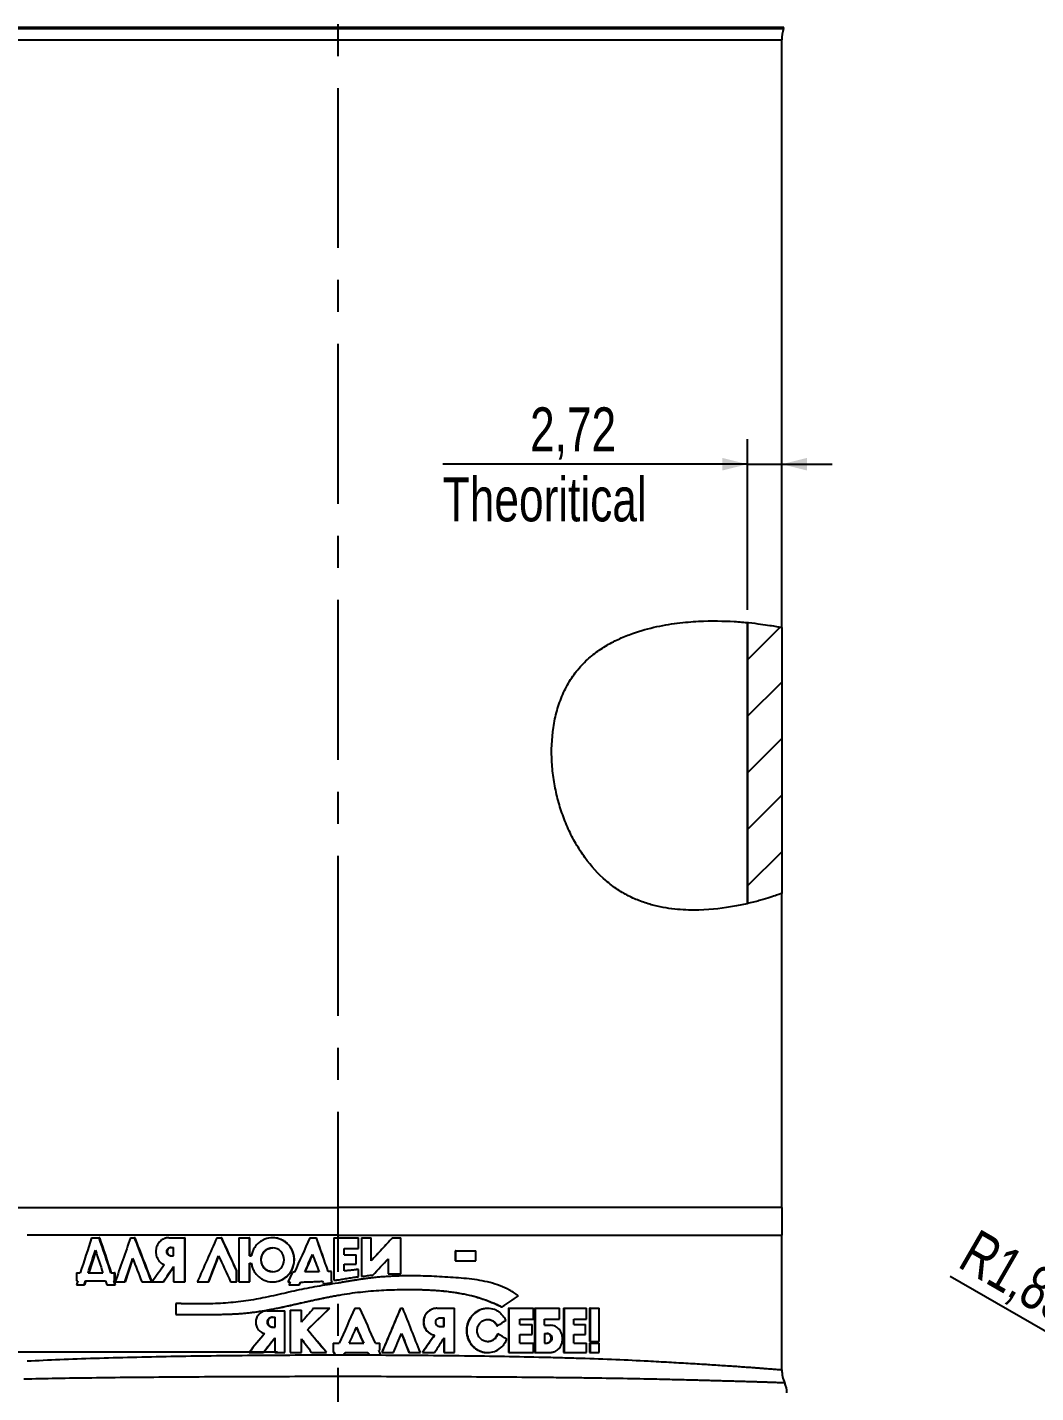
# Model space of a CAD drawing. Header units: millimetres. Extents: x 10 to 412, y 8 to 584.
# Drawn here: x 64.4 to 144.5, y 346.3 to 454.7 of the extents above; entities that cross this region are included whole.
import ezdxf

# ---------------------------------------------------------------- set-up
doc = ezdxf.new("R2010")
doc.units = ezdxf.units.MM
doc.linetypes.add('CENTERX2', pattern=[20.32, 12.7, -2.54, 2.54, -2.54])
for name, color, linetype in [('CENTERLINE', 4, 'CENTERX2'), ('DETAIL', 3, 'Continuous'), ('DIMENSIONS', 2, 'Continuous'), ('HATCH', 3, 'Continuous')]:
    doc.layers.add(name, color=color, linetype=linetype)
doc.layers.add('OUTLINE', color=7, linetype='Continuous', lineweight=25)
doc.styles.add('SLDTEXTSTYLE0', font='TXT', dxfattribs={"width": 0.75})
doc.dimstyles.new('SLDDIMSTYLE0', dxfattribs={"dimtxt": 3.5, "dimasz": 2, "dimexe": 0, "dimexo": 0.0625, "dimgap": 0.875, "dimtad": 1, "dimrnd": 1e-09, "dimzin": 12, "dimdsep": 46, "dimtxsty": 'SLDTEXTSTYLE0', "dimsah": 1, "dimcen": 0.09, "dimadec": 0, "dimazin": 3, "dimtfac": 1, "dimtmove": 0, "dimatfit": 0, "dimfxl": 0, "dimfrac": 2, "dimtolj": 1, "dimtzin": 12, "dimarcsym": 0})
doc.dimstyles.new('SLDDIMSTYLE8', dxfattribs={"dimtxt": 3.5, "dimasz": 2, "dimexe": 0, "dimexo": 0.0625, "dimgap": 0.875, "dimtad": 1, "dimrnd": 1e-09, "dimzin": 12, "dimdsep": 46, "dimtxsty": 'SLDTEXTSTYLE0', "dimsah": 1, "dimcen": 0.09, "dimadec": 0, "dimazin": 3, "dimtfac": 1, "dimtofl": 0, "dimtmove": 0, "dimatfit": 3, "dimfxl": 0, "dimfrac": 2, "dimtolj": 1, "dimtzin": 12, "dimarcsym": 0})
doc.dimstyles.new('SLDDIMSTYLE9', dxfattribs={"dimtxt": 3.5, "dimasz": 2, "dimexe": 0, "dimexo": 0.0625, "dimgap": 0.875, "dimtad": 1, "dimrnd": 1e-09, "dimzin": 12, "dimdsep": 46, "dimtxsty": 'SLDTEXTSTYLE0', "dimsah": 1, "dimcen": 0, "dimadec": 0, "dimazin": 3, "dimtfac": 1, "dimtofl": 0, "dimtmove": 0, "dimatfit": 3, "dimfxl": 0, "dimfrac": 2, "dimtolj": 1, "dimtzin": 12, "dimarcsym": 0})

# ---------------------------------------------------------------- blocks, each defined once
blk = doc.blocks.new('_D_47')
at = {"layer": 'DIMENSIONS'}
for p, q in [((84.3, 349.51), (34.67, 349.51)), ((36.67, 349.51), (36.67, 324.81)), ((65.99, 324.81), (34.67, 324.81))]:
    blk.add_line(p, q, dxfattribs=at)
for points in [[(36.67, 349.51), (36.17, 347.51), (37.17, 347.51)], [(36.67, 324.81), (37.17, 326.81), (36.17, 326.81)]]:
    blk.add_solid(points, dxfattribs=at)
at = {"layer": 'DIMENSIONS', "insert": (32.15, 332.63), "char_height": 3.5, "attachment_point": 1, "rotation": 90, "style": 'SLDTEXTSTYLE0'}
blk.add_mtext('24,7', dxfattribs=at)
blk = doc.blocks.new('_D_48')
at = {"layer": 'DIMENSIONS'}
for p, q in [((121.61, 408.45), (121.61, 422.02)), ((121.61, 420.02), (97.42, 420.02)), ((121.61, 420.02), (124.33, 420.02)), ((124.33, 420.02), (128.33, 420.02))]:
    blk.add_line(p, q, dxfattribs=at)
for points in [[(121.61, 420.02), (119.61, 420.52), (119.61, 419.52)], [(124.33, 420.02), (126.33, 419.52), (126.33, 420.52)]]:
    blk.add_solid(points, dxfattribs=at)
at = {"layer": 'DIMENSIONS', "char_height": 3.5, "attachment_point": 1, "style": 'SLDTEXTSTYLE0'}
for s, insert in [('2,72', (104.35, 424.53)), ('Theoritical', (97.42, 418.98))]:
    blk.add_mtext(s, dxfattribs=dict(at, insert=insert))
blk = doc.blocks.new('_D_58')
at = {"layer": 'DIMENSIONS'}
for q in [(137.7, 355.52), (153.67, 346.31)]:
    blk.add_line((152.07, 347.23), q, dxfattribs=at)
blk.add_solid([(152.07, 347.23), (150.58, 348.66), (150.08, 347.8)], dxfattribs=at)
at = {"layer": 'DIMENSIONS', "insert": (139.93, 359.38), "char_height": 3.5, "attachment_point": 1, "rotation": 330, "style": 'SLDTEXTSTYLE0'}
blk.add_mtext('R1,85', dxfattribs=at)

msp = doc.modelspace()

# ---------------------------------------------------------------- hatches: boundary and pattern name
at = {"layer": 'HATCH'}
h = msp.add_hatch(dxfattribs=at)
h.set_pattern_fill('ANSI31', color=256, angle=3e-322, style=0)
edge = h.paths.add_edge_path(flags=0)
edge.add_spline(control_points=[(124.33475, 407.05861), (123.43613, 407.22901), (122.52519, 407.35968), (121.61475, 407.44712)], knot_values=[0.194929508, 0.194929508, 0.194929508, 0.194929508, 0.222537954, 0.222537954, 0.222537954, 0.222537954], weights=[1, 1, 1, 1], degree=3, periodic=0)
edge.add_line((121.61475, 407.44712), (121.61475, 385.13529))
edge.add_spline(control_points=[(121.61475, 385.13529), (122.52384, 385.3467), (123.43493, 385.61795), (124.33475, 385.94036)], knot_values=[0.742017991, 0.742017991, 0.742017991, 0.742017991, 0.771254548, 0.771254548, 0.771254548, 0.771254548], weights=[1, 1, 1, 1], degree=3, periodic=0)
edge.add_line((124.33475, 385.94036), (124.33475, 407.05861))

# ---------------------------------------------------------------- linework, layer by layer
at = {"layer": 'CENTERLINE'}
msp.add_line((89.08475, 571.80517), (89.08475, 321.59199), dxfattribs=at)
at = {"layer": 'DETAIL'}
for p, q in [((53.66509, 454.70524), (89.08475, 454.70524)), ((53.69655, 454.60524), (89.08475, 454.60524)), ((89.08475, 454.70524), (124.50441, 454.70524)), ((89.08475, 454.60524), (124.47296, 454.60524)), ((53.83475, 453.70517), (89.08475, 453.70517)), ((89.08475, 453.70517), (124.33475, 453.70517)), ((89.08475, 361.00516), (89.08475, 359.90517)), ((89.08475, 359.90517), (89.08475, 358.80517)), ((89.08475, 358.80517), (64.4437, 358.80517)), ((89.08475, 358.80517), (113.7258, 358.80517)), ((113.7258, 358.80517), (124.33475, 358.80517))]:
    msp.add_line(p, q, dxfattribs=at)
for points, knots in [([(53.83475, 361.00517), (53.83475, 361.00517), (54.13764, 361.00517), (55.19393, 361.00517), (56.69297, 361.00517), (59.13009, 361.00517), (61.92577, 361.00517), (63.4996, 361.00517), (64.95624, 361.00517), (66.65036, 361.00517), (70.32662, 361.00517), (74.8805, 361.00517), (79.23563, 361.00517), (83.70764, 361.00517), (86.78883, 361.00517), (89.08475, 361.00517)], [0, 0, 0, 0, 0.1258375, 0.166666667, 0.251675, 0.3775125, 0.444444444, 0.50335, 0.50335, 0.555555556, 0.6275125, 0.751675, 0.833333333, 0.8758375, 1, 1, 1, 1]), ([(124.33475, 361.00517), (124.33475, 361.00517), (124.03186, 361.00517), (122.97558, 361.00517), (121.47653, 361.00517), (119.03941, 361.00517), (116.24373, 361.00517), (114.6699, 361.00517), (113.21326, 361.00517), (111.51914, 361.00517), (107.84288, 361.00517), (103.289, 361.00517), (98.93387, 361.00517), (94.46186, 361.00517), (91.38067, 361.00517), (89.08475, 361.00517)], [0, 0, 0, 0, 0.1258375, 0.166666667, 0.251675, 0.3775125, 0.444444444, 0.50335, 0.50335, 0.555555556, 0.6275125, 0.751675, 0.833333333, 0.8758375, 1, 1, 1, 1]), ([(64.4437, 348.82363), (66.1009, 348.91248), (67.88875, 348.98494), (70.76442, 349.07631), (71.75756, 349.10383), (73.77376, 349.15275), (74.80089, 349.1743), (77.93834, 349.23124), (80.10633, 349.25905), (84.58872, 349.29628), (86.83504, 349.30517), (90.21188, 349.30517), (91.33873, 349.30291), (93.59496, 349.29374), (94.72941, 349.28677), (98.07046, 349.25892), (100.23137, 349.23125), (103.37472, 349.17419), (104.40606, 349.15254), (105.92761, 349.11556), (106.42924, 349.10251), (107.41465, 349.07505), (107.89946, 349.06062), (110.28448, 348.98475), (112.0686, 348.91248), (113.7258, 348.82363)], [0, 0, 0, 0, 0.125, 0.125, 0.1875, 0.1875, 0.25, 0.25, 0.375, 0.375, 0.5, 0.5, 0.5625, 0.5625, 0.625, 0.625, 0.75, 0.75, 0.8125, 0.8125, 0.84375, 0.84375, 0.875, 0.875, 1, 1, 1, 1]), ([(113.7258, 348.82363), (114.00652, 348.80841), (114.56804, 348.77796), (115.37411, 348.73276), (116.15534, 348.68787), (116.90777, 348.64348), (117.63088, 348.59972), (118.30764, 348.5577), (118.95555, 348.51648), (119.57338, 348.47621), (120.16994, 348.4364), (120.73131, 348.39802), (121.25614, 348.36132), (121.74336, 348.32649), (122.16905, 348.29542), (122.53902, 348.26792), (122.85959, 348.24371), (123.14975, 348.2215), (123.41924, 348.20055), (123.66295, 348.18137), (123.87635, 348.16441), (124.04997, 348.15043), (124.18162, 348.13976), (124.2719, 348.13239), (124.32567, 348.12802), (124.33094, 348.12757), (124.33348, 348.12735)], [0, 0, 0, 0, 0.042449232, 0.084911089, 0.127360349, 0.170272554, 0.213197759, 0.256109953, 0.296552617, 0.340164421, 0.383789926, 0.427401687, 0.471517261, 0.515647065, 0.559762572, 0.597576874, 0.635391101, 0.673349803, 0.711308519, 0.753711496, 0.796114487, 0.838721975, 0.881329449, 0.92188961, 0.962460882, 1, 1, 1, 1]), ([(114.00522, 347.37624), (112.34529, 347.41419), (110.55217, 347.44496), (108.14843, 347.47723), (107.6595, 347.48336), (106.66506, 347.49503), (106.15844, 347.50058), (104.62147, 347.51629), (103.57896, 347.52547), (100.39958, 347.54968), (98.21133, 347.5614), (94.82412, 347.57321), (93.6732, 347.57617), (91.3847, 347.58006), (90.24178, 347.58102), (86.81693, 347.58105), (84.53887, 347.57731), (81.12985, 347.56552), (80.0111, 347.56059), (77.81608, 347.54874), (76.73837, 347.5418), (74.62222, 347.52574), (73.58377, 347.51661), (71.54686, 347.49588), (70.54492, 347.48421), (68.6071, 347.45829), (67.66843, 347.44399), (65.86111, 347.41244), (64.99425, 347.39521), (64.16428, 347.37624)], [0, 0, 0, 0, 0.125, 0.125, 0.15625, 0.15625, 0.1875, 0.1875, 0.25, 0.25, 0.375, 0.375, 0.4375, 0.4375, 0.5, 0.5, 0.625, 0.625, 0.6875, 0.6875, 0.75, 0.75, 0.8125, 0.8125, 0.875, 0.875, 0.9375, 0.9375, 1, 1, 1, 1]), ([(124.56311, 347.08015), (124.56065, 347.08023), (124.55554, 347.0804), (124.50133, 347.08231), (124.4099, 347.0855), (124.27764, 347.09013), (124.10675, 347.09603), (123.89722, 347.10319), (123.65145, 347.11149), (123.37052, 347.12083), (123.056, 347.13117), (122.70585, 347.14247), (122.32063, 347.15468), (121.8968, 347.16789), (121.43332, 347.18202), (120.92961, 347.19705), (120.39059, 347.21278), (119.8172, 347.22913), (119.25684, 347.24474), (118.71851, 347.25941), (118.20954, 347.27299), (117.68106, 347.28686), (117.07982, 347.30227), (116.39996, 347.31936), (115.63297, 347.3381), (114.83756, 347.35705), (114.28267, 347.36984), (114.00522, 347.37623)], [0, 0, 0, 0, 0.037603344, 0.078411208, 0.120358569, 0.162341343, 0.204335989, 0.246318786, 0.288266134, 0.32913036, 0.370027337, 0.410935267, 0.451832258, 0.49269653, 0.534703918, 0.576746829, 0.618801718, 0.660844596, 0.702852054, 0.735137147, 0.767422238, 0.79979358, 0.832164927, 0.874029367, 0.915893792, 0.957946916, 1, 1, 1, 1])]:
    msp.add_open_spline(points, degree=3, knots=knots, dxfattribs=at)
at = {"layer": 'OUTLINE'}
for p, q in [((124.47296, 454.60524), (124.50441, 454.70524)), ((124.33475, 407.0586), (124.33475, 453.70517)), ((121.61475, 407.44712), (121.61475, 385.1353)), ((121.61475, 385.13595), (121.61475, 407.44645)), ((124.33475, 407.0586), (124.33475, 385.94036)), ((124.33475, 361.00063), (124.33475, 385.94036)), ((124.33475, 361.00516), (124.33475, 358.80517)), ((124.33475, 348.12735), (124.33475, 358.8097)), ((69.55078, 358.60517), (70.14919, 358.60517)), ((70.20185, 358.60517), (70.14919, 358.60517)), ((72.63875, 358.60517), (72.9559, 358.60517)), ((73.00076, 358.60517), (72.9559, 358.60517)), ((75.66717, 358.60517), (76.93699, 358.60517)), ((75.81462, 357.83631), (76.05666, 357.83631)), ((76.05666, 357.17361), (76.05666, 357.83631)), ((76.93699, 355.10517), (76.93699, 358.60517)), ((76.97078, 358.60517), (76.93699, 358.60517)), ((76.97078, 355.10517), (76.97078, 358.60517)), ((79.48445, 358.60517), (79.85272, 358.60517)), ((79.87839, 358.60517), (79.85272, 358.60517)), ((81.24079, 358.60517), (82.07574, 358.60517)), ((81.24079, 358.60517), (81.24079, 355.10517)), ((82.07574, 357.17613), (82.07574, 358.60517)), ((82.09524, 358.60517), (82.07574, 358.60517)), ((82.09524, 357.17613), (82.09524, 358.60517)), ((83.92067, 358.60531), (83.90629, 358.60531)), ((86.86654, 358.60517), (87.38623, 358.60517)), ((87.39095, 358.60517), (87.38623, 358.60517)), ((88.77172, 358.60517), (90.7442, 358.60517)), ((88.77172, 358.60517), (88.77172, 355.22759)), ((89.58513, 357.75555), (90.7442, 357.75555)), ((89.58513, 357.24992), (89.58513, 357.75555)), ((90.7442, 357.75555), (90.7442, 358.60517)), ((90.96004, 358.60517), (90.96004, 355.53708)), ((90.96004, 358.60517), (90.96527, 358.60517)), ((90.96527, 358.60517), (90.96527, 355.53708)), ((90.96527, 358.60517), (91.73655, 358.60517)), ((91.73655, 356.7703), (91.73655, 358.60517)), ((93.43276, 358.60517), (93.44488, 358.60517)), ((93.44488, 358.60517), (94.08504, 358.60517)), ((94.08504, 355.74659), (94.08504, 358.60517)), ((69.876, 357.52893), (69.31639, 355.8199)), ((72.23767, 355.10517), (72.83054, 356.91423)), ((75.81462, 357.17361), (76.05666, 357.17361)), ((78.85422, 355.10517), (79.63911, 357.14488)), ((82.07574, 357.17613), (82.22586, 357.17613)), ((89.58513, 357.24992), (90.55982, 357.24992)), ((90.55982, 356.51903), (90.55982, 357.24992)), ((93.07819, 356.93303), (93.07819, 355.74659)), ((93.08933, 356.94498), (93.08933, 355.74659)), ((98.40184, 357.56089), (98.40184, 356.77134)), ((98.42782, 357.56089), (98.40184, 357.56089)), ((98.42782, 356.77134), (98.40184, 356.77134)), ((98.42782, 357.56089), (98.42782, 356.77134)), ((98.42782, 357.56089), (100.04705, 357.56089)), ((98.42782, 356.77134), (100.04705, 356.77134)), ((100.04705, 356.77134), (100.04705, 357.56089)), ((68.34089, 355.8199), (68.34089, 355.18873)), ((68.34089, 355.8199), (68.64537, 355.8199)), ((69.26126, 355.8199), (70.44414, 355.8199)), ((71.08373, 355.8199), (71.36593, 355.8199)), ((71.36593, 355.18873), (71.36593, 355.8199)), ((71.41521, 355.8199), (71.36593, 355.8199)), ((71.41521, 355.18873), (71.41521, 355.8199)), ((75.25678, 355.10517), (76.05666, 356.26284)), ((76.05666, 356.31529), (76.05666, 355.10517)), ((81.06574, 356.00762), (81.04337, 356.00762)), ((81.04337, 355.10517), (81.04337, 356.00762)), ((81.06574, 355.10517), (81.06574, 356.00762)), ((82.07574, 356.58978), (82.21667, 356.58978)), ((82.07574, 355.10517), (82.07574, 356.58978)), ((82.09524, 355.10517), (82.09524, 356.58978)), ((88.57829, 355.22123), (88.57829, 355.92923)), ((88.5797, 355.92923), (88.57829, 355.92923)), ((88.5797, 355.22123), (88.5797, 355.92923)), ((89.5853, 356.51903), (90.55982, 356.51903)), ((89.5853, 355.97252), (89.5853, 356.51903)), ((90.73958, 356.09527), (90.7442, 356.09527)), ((90.7442, 355.52107), (90.7442, 356.09527)), ((93.07819, 355.74659), (93.08933, 355.74659)), ((93.08933, 355.74659), (94.08504, 355.74659)), ((94.83647, 355.58086), (94.82048, 355.58086)), ((68.34089, 355.18873), (68.44278, 355.18873)), ((68.34089, 354.87017), (68.95245, 354.87017)), ((69.00844, 354.87017), (68.95245, 354.87017)), ((69.05579, 355.18873), (70.65565, 355.18873)), ((70.76274, 354.87017), (71.40621, 354.87017)), ((71.29783, 355.18873), (71.36593, 355.18873)), ((71.41521, 355.18873), (71.36593, 355.18873)), ((71.45538, 354.87017), (71.40621, 354.87017)), ((71.41868, 355.10517), (72.19068, 355.10517)), ((72.23767, 355.10517), (72.19068, 355.10517)), ((73.52955, 355.10517), (74.31771, 355.10517)), ((74.35878, 355.10517), (74.31771, 355.10517)), ((74.34622, 355.10517), (75.21821, 355.10517)), ((75.25678, 355.10517), (75.21821, 355.10517)), ((76.05666, 355.10517), (76.93699, 355.10517)), ((76.97078, 355.10517), (76.93699, 355.10517)), ((77.93526, 355.10517), (78.82569, 355.10517)), ((78.85422, 355.10517), (78.82569, 355.10517)), ((80.57173, 355.10517), (81.04337, 355.10517)), ((81.06574, 355.10517), (81.04337, 355.10517)), ((81.24079, 355.10517), (82.07574, 355.10517)), ((82.09524, 355.10517), (82.07574, 355.10517)), ((83.90669, 355.10509), (83.92109, 355.10509)), ((85.2038, 354.87017), (86.03435, 354.87017)), ((86.04283, 354.87017), (86.03435, 354.87017)), ((86.13728, 355.08995), (86.12906, 355.08995)), ((87.96594, 354.95153), (87.96282, 354.95153)), ((88.5797, 355.22123), (88.57829, 355.22123)), ((88.64276, 355.04181), (88.64153, 355.04181)), ((89.08601, 355.26407), (89.08601, 355.26407)), ((90.96004, 355.53708), (90.96527, 355.53708)), ((76.26424, 353.39134), (76.22848, 353.39134)), ((76.22848, 353.39134), (76.22848, 352.50767)), ((89.08475, 354.03714), (89.08475, 354.03714)), ((76.26424, 352.50767), (76.22848, 352.50767)), ((78.71416, 352.51618), (78.743, 352.51618)), ((83.46641, 352.79936), (84.87571, 352.79936)), ((83.9021, 352.30501), (84.10969, 352.30501)), ((84.10969, 351.50883), (84.10969, 352.30501)), ((84.87571, 349.50518), (84.87571, 352.79936)), ((84.88742, 352.79936), (84.87571, 352.79936)), ((84.88742, 349.50518), (84.88742, 352.79936)), ((85.30028, 352.84701), (86.2029, 352.84701)), ((85.30028, 352.84701), (85.30028, 349.50518)), ((86.2029, 351.90691), (86.2029, 352.84701)), ((86.21092, 352.84701), (86.2029, 352.84701)), ((86.21092, 351.91599), (86.21092, 352.84701)), ((87.17306, 353.00518), (88.45161, 353.00518)), ((88.45337, 353.00518), (88.45161, 353.00518)), ((90.44075, 353.00518), (90.44453, 353.00518)), ((90.44453, 353.00518), (90.8358, 353.00518)), ((94.05501, 353.00518), (94.06887, 353.00518)), ((94.06887, 353.00518), (94.25346, 353.00518)), ((96.95659, 353.00518), (96.9347, 353.00518)), ((96.95659, 353.00518), (98.35921, 353.00518)), ((98.35921, 349.50518), (98.35921, 353.00518)), ((101.00636, 352.99021), (100.97321, 352.99021)), ((102.08283, 353.1096), (102.11909, 353.1096)), ((102.63109, 353.00518), (102.63109, 349.50518)), ((102.66887, 353.00518), (102.63109, 353.00518)), ((102.66887, 353.00518), (102.66887, 349.50518)), ((102.66887, 353.00518), (104.63437, 353.00518)), ((104.63437, 352.13568), (104.63437, 353.00518)), ((104.70948, 353.00518), (104.70948, 349.50518)), ((104.70948, 353.00518), (104.75306, 353.00518)), ((104.75306, 353.00518), (106.69705, 353.00518)), ((104.75306, 353.00518), (104.75306, 349.50518)), ((106.69705, 352.13568), (106.69705, 353.00518)), ((107.0082, 353.00518), (107.0082, 349.50518)), ((107.0082, 353.00518), (107.05819, 353.00518)), ((107.05819, 353.00518), (108.8259, 353.00518)), ((107.05819, 353.00518), (107.05819, 349.50518)), ((108.8259, 352.13568), (108.8259, 353.00518)), ((109.07397, 353.00518), (109.07397, 350.36324)), ((109.12972, 353.00518), (109.07397, 353.00518)), ((109.12972, 353.00518), (109.12972, 350.36324)), ((109.12972, 353.00518), (109.82861, 353.00518)), ((109.82861, 350.36324), (109.82861, 353.00518)), ((83.9021, 351.50883), (84.10969, 351.50883)), ((86.69443, 351.30869), (86.68776, 351.30869)), ((97.12444, 351.55021), (97.52745, 351.55021)), ((97.2027, 352.24818), (97.52745, 352.24818)), ((97.50397, 351.55021), (97.50397, 352.24818)), ((97.52745, 351.55021), (97.52745, 352.24818)), ((101.71727, 351.61515), (101.75251, 351.61515)), ((103.53287, 352.13568), (104.63437, 352.13568)), ((103.53287, 351.71932), (103.53287, 352.13568)), ((103.53287, 351.71932), (104.50953, 351.71932)), ((104.50953, 350.91617), (104.50953, 351.71932)), ((105.5076, 352.13568), (106.69705, 352.13568)), ((105.5076, 351.65863), (105.5076, 352.13568)), ((105.5076, 351.65863), (105.98129, 351.65863)), ((107.82619, 352.13568), (108.8259, 352.13568)), ((107.82619, 351.71932), (107.82619, 352.13568)), ((107.82619, 351.71932), (108.73872, 351.71932)), ((108.73872, 350.91617), (108.73872, 351.71932)), ((83.19936, 349.50518), (84.08506, 350.65251)), ((84.08506, 350.67052), (84.08506, 349.50518)), ((86.2029, 349.50518), (86.2029, 350.58693)), ((86.21092, 349.50518), (86.21092, 350.57612)), ((88.71798, 350.24785), (88.71798, 349.50518)), ((88.71798, 350.24785), (89.19754, 350.24785)), ((90.00293, 350.24785), (91.14387, 350.24785)), ((92.08276, 350.24785), (92.41955, 350.24785)), ((92.41955, 349.68971), (92.41955, 350.24785)), ((94.1402, 350.97909), (94.72738, 349.50518)), ((96.77675, 350.87026), (96.75536, 350.87026)), ((97.50397, 350.63407), (97.50397, 349.50518)), ((97.52745, 350.67052), (97.52745, 349.50518)), ((101.7588, 350.97862), (101.79415, 350.97862)), ((103.53287, 350.91617), (104.50953, 350.91617)), ((103.53287, 350.24785), (103.53287, 350.91617)), ((103.53287, 350.24785), (104.63437, 350.24785)), ((104.63437, 349.50518), (104.63437, 350.24785)), ((105.5076, 351.00943), (105.73951, 351.00943)), ((105.5076, 351.00943), (105.5076, 350.24785)), ((105.5076, 350.24785), (105.73951, 350.24785)), ((107.82619, 350.91617), (108.73872, 350.91617)), ((107.82619, 350.24785), (107.82619, 350.91617)), ((107.82619, 350.24785), (108.8259, 350.24785)), ((108.8259, 349.50518), (108.8259, 350.24785)), ((109.12972, 350.36324), (109.07397, 350.36324)), ((109.07397, 350.24785), (109.07397, 349.50518)), ((109.07397, 350.24785), (109.12972, 350.24785)), ((109.12972, 350.36324), (109.82861, 350.36324)), ((109.12972, 350.24785), (109.12972, 349.50518)), ((109.12972, 350.24785), (109.82861, 350.24785)), ((109.82861, 349.50518), (109.82861, 350.24785)), ((82.04623, 349.50518), (83.18294, 349.50518)), ((83.19936, 349.50518), (83.18294, 349.50518)), ((84.08506, 349.50518), (84.87571, 349.50518)), ((84.88742, 349.50518), (84.87571, 349.50518)), ((85.30028, 349.50518), (86.2029, 349.50518)), ((86.21092, 349.50518), (86.2029, 349.50518)), ((87.00517, 349.50518), (88.18116, 349.50518)), ((88.18368, 349.50518), (88.18116, 349.50518)), ((88.71798, 349.50518), (88.86157, 349.50518)), ((88.77387, 349.31128), (89.57934, 349.31128)), ((89.66704, 349.50518), (91.47984, 349.50518)), ((91.56061, 349.31128), (91.56751, 349.31128)), ((91.56751, 349.31128), (92.50556, 349.31128)), ((92.33477, 349.68971), (92.41955, 349.68971)), ((92.57994, 349.50518), (92.58968, 349.50518)), ((92.58968, 349.50518), (93.51835, 349.50518)), ((94.72738, 349.50518), (94.74312, 349.50518)), ((94.74312, 349.50518), (95.64078, 349.50518)), ((95.82321, 349.50518), (95.80447, 349.50518)), ((95.82321, 349.50518), (96.77675, 349.50518)), ((97.52745, 349.50518), (97.50397, 349.50518)), ((97.52745, 349.50518), (98.35921, 349.50518)), ((100.95917, 349.4895), (100.99229, 349.4895)), ((102.66887, 349.50518), (102.63109, 349.50518)), ((102.66887, 349.50518), (104.63437, 349.50518)), ((104.70948, 349.50518), (104.75306, 349.50518)), ((104.75306, 349.50518), (105.98129, 349.50518)), ((107.0082, 349.50518), (107.05819, 349.50518)), ((107.05819, 349.50518), (108.8259, 349.50518)), ((109.07397, 349.50518), (109.12972, 349.50518)), ((109.12972, 349.50518), (109.82861, 349.50518))]:
    msp.add_line(p, q, dxfattribs=at)
at = {"layer": 'OUTLINE', "flags": 128}
msp.add_lwpolyline([(83.90789, 355.90516), (84.08792, 355.9239), (84.26403, 355.98007), (84.42599, 356.06905), (84.56543, 356.18705), (84.67858, 356.32985), (84.76325, 356.49489), (84.81578, 356.67256), (84.83329, 356.85517), (84.81578, 357.03776), (84.76325, 357.21544), (84.6786, 357.38048), (84.56543, 357.5233), (84.42599, 357.64128), (84.26403, 357.73027), (84.08792, 357.78645), (83.90789, 357.80517), (83.728, 357.78645), (83.55227, 357.73027), (83.39089, 357.64128), (83.25212, 357.5233), (83.13962, 357.3805), (83.05551, 357.21544), (83.00337, 357.03779), (82.98599, 356.85517), (83.00337, 356.67257), (83.05551, 356.49489), (83.13961, 356.32986), (83.25212, 356.18705), (83.39089, 356.06905), (83.55227, 355.98007), (83.728, 355.9239), (83.90789, 355.90516)], dxfattribs=at)
at = {"layer": 'OUTLINE'}
for centre, radius, start, end in [((127.33475, 453.70517), 3, 162.5409116, 180), ((126.83475, 348.12726), 2.5, 179.9978089, 204.7477448), ((122.88475, 346.30517), 1.85, 0, 24.7871881)]:
    msp.add_arc(centre, radius, start, end, dxfattribs=at)
for points, knots in [([(124.33475, 385.94036), (124.33475, 385.94036), (124.19054, 385.88736), (123.62682, 385.69629), (123.20733, 385.55804), (122.36522, 385.32135), (122.05049, 385.23831), (121.35978, 385.07471), (120.98304, 384.99388), (119.75925, 384.77168), (118.81953, 384.64679), (117.48037, 384.61399), (117.20353, 384.61394), (116.63709, 384.63065), (116.34747, 384.64735), (115.46008, 384.72896), (114.84371, 384.82438), (113.88526, 385.0671), (113.56082, 385.16483), (112.91287, 385.39872), (112.5882, 385.53512), (111.94082, 385.85541), (111.61817, 386.03955), (111.13852, 386.3585), (110.97908, 386.47211), (110.66698, 386.71002), (110.51369, 386.83471), (109.76145, 387.48633), (109.20483, 388.09717), (108.44652, 389.14424), (108.20841, 389.51314), (107.77024, 390.27394), (107.56865, 390.66788), (107.20002, 391.48157), (107.03239, 391.90306), (106.73547, 392.76358), (106.60697, 393.19973), (106.38909, 394.08331), (106.29972, 394.53075), (106.16144, 395.43713), (106.11241, 395.89815), (106.03255, 397.28531), (106.06729, 398.20285), (106.27394, 399.56635), (106.37006, 400.02158), (106.61596, 400.90087), (106.76574, 401.32729), (107.12369, 402.15066), (107.33461, 402.55129), (107.80445, 403.29164), (108.06371, 403.63299), (108.48585, 404.10333), (108.63197, 404.25331), (108.93396, 404.54048), (109.09002, 404.67775), (109.56269, 405.06504), (109.88643, 405.29348), (110.54417, 405.70391), (110.87819, 405.88583), (111.55155, 406.21207), (111.89054, 406.35602), (112.89211, 406.73573), (113.54584, 406.92358), (114.8156, 407.21634), (115.4327, 407.32078), (116.61909, 407.47208), (117.18158, 407.51808), (118.77891, 407.5989), (119.72416, 407.57783), (120.75499, 407.51752), (120.95358, 407.50363), (121.3354, 407.47323), (121.51893, 407.45669), (122.04244, 407.40498), (122.35634, 407.36773), (123.19525, 407.25764), (123.61813, 407.18702), (124.04608, 407.11225), (124.15433, 407.09235), (124.29863, 407.06553), (124.33475, 407.05861), (124.33475, 407.05861)], [0, 0, 0, 0, 0.0625, 0.0625, 0.125, 0.125, 0.15625, 0.15625, 0.1875, 0.1875, 0.25, 0.25, 0.265625, 0.265625, 0.28125, 0.28125, 0.3125, 0.3125, 0.328125, 0.328125, 0.34375, 0.34375, 0.359375, 0.359375, 0.3671875, 0.3671875, 0.375, 0.375, 0.40625, 0.40625, 0.421875, 0.421875, 0.4375, 0.4375, 0.453125, 0.453125, 0.46875, 0.46875, 0.484375, 0.484375, 0.5, 0.5, 0.53125, 0.53125, 0.546875, 0.546875, 0.5625, 0.5625, 0.578125, 0.578125, 0.59375, 0.59375, 0.6015625, 0.6015625, 0.609375, 0.609375, 0.625, 0.625, 0.640625, 0.640625, 0.65625, 0.65625, 0.6875, 0.6875, 0.71875, 0.71875, 0.75, 0.75, 0.8125, 0.8125, 0.828125, 0.828125, 0.84375, 0.84375, 0.875, 0.875, 0.9375, 0.9375, 0.96875, 0.96875, 1, 1, 1, 1]), ([(75.66717, 358.60517), (75.63697, 358.6043), (75.5769, 358.60259), (75.48789, 358.58955), (75.40064, 358.5688), (75.28712, 358.53006), (75.15153, 358.46204), (74.9568, 358.31408), (74.7627, 358.06357), (74.63973, 357.69513), (74.63955, 357.30306), (74.74286, 356.99559), (74.87869, 356.78429), (75.00525, 356.64807), (75.15115, 356.53504), (75.26103, 356.48496), (75.31618, 356.45982)], [0, 0, 0, 0, 0.031677948, 0.063000156, 0.094201919, 0.125521247, 0.188194098, 0.25085699, 0.375592685, 0.500225482, 0.624817606, 0.749450449, 0.812037311, 0.87467065, 0.937108483, 1, 1, 1, 1]), ([(75.81462, 357.17361), (75.73286, 357.17369), (75.65425, 357.20856), (75.53884, 357.33276), (75.50626, 357.41743), (75.50651, 357.59248), (75.53882, 357.67717), (75.65427, 357.80134), (75.73207, 357.83553), (75.81462, 357.8363)], [0, 0, 0, 0, 0.25, 0.25, 0.5, 0.5, 0.75, 0.75, 1, 1, 1, 1]), ([(75.85153, 357.8363), (75.83795, 357.83567), (75.81098, 357.8344), (75.7713, 357.82552), (75.70807, 357.80255), (75.62816, 357.74526), (75.56029, 357.63496), (75.53613, 357.50497), (75.56009, 357.37492), (75.6172, 357.28287), (75.67944, 357.22758), (75.73303, 357.19712), (75.79107, 357.17726), (75.83138, 357.17483), (75.85153, 357.17361)], [0, 0, 0, 0, 0.042303749, 0.084002228, 0.125787789, 0.250177268, 0.375009122, 0.49969225, 0.624351369, 0.749238166, 0.811859444, 0.874637764, 0.937325117, 1, 1, 1, 1]), ([(82.21667, 356.58978), (82.22887, 356.53738), (82.25321, 356.43281), (82.3088, 356.22614), (82.41112, 355.97675), (82.59708, 355.71247), (82.82715, 355.48546), (83.09347, 355.30355), (83.48696, 355.13421), (84.02878, 355.06778), (84.66225, 355.23703), (85.19046, 355.62771), (85.54123, 356.18297), (85.67019, 356.82635), (85.56175, 357.47352), (85.22894, 358.03977), (84.71361, 358.44749), (84.08588, 358.63759), (83.54207, 358.58919), (83.1432, 358.43298), (82.87109, 358.25996), (82.63383, 358.0406), (82.43954, 357.78254), (82.32938, 357.5366), (82.26732, 357.33184), (82.2397, 357.2281), (82.22586, 357.17613)], [0, 0, 0, 0, 0.0156559, 0.031247227, 0.062297401, 0.093631141, 0.125065853, 0.156608592, 0.18777877, 0.250423395, 0.313043017, 0.375529734, 0.437847968, 0.49999961, 0.562149401, 0.624462905, 0.686944356, 0.749560863, 0.812206853, 0.843375628, 0.874924653, 0.906362314, 0.937699048, 0.968751271, 0.984343352, 1, 1, 1, 1]), ([(83.92229, 355.90517), (83.80132, 355.90517), (83.68308, 355.93013), (83.45223, 356.03), (83.35307, 356.09873), (83.18361, 356.27536), (83.11873, 356.37749), (83.02583, 356.6123), (83.00288, 356.73199), (83.00302, 356.97834), (83.02612, 357.09883), (83.11845, 357.33205), (83.18412, 357.43554), (83.35255, 357.61104), (83.45288, 357.68063), (83.68243, 357.77991), (83.80131, 357.80517), (83.92225, 357.80517)], [0.5000067154, 0.5000067154, 0.5000067154, 0.5000067154, 0.5625067154, 0.5625067154, 0.6250067154, 0.6250067154, 0.6875067154, 0.6875067154, 0.7500067154, 0.7500067154, 0.8125067154, 0.8125067154, 0.8750067154, 0.8750067154, 0.9375067154, 0.9375067154, 1, 1, 1, 1]), ([(83.92109, 355.1084), (83.96073, 355.10793), (84.07157, 355.10663), (84.25219, 355.13387), (84.45946, 355.1882), (84.6581, 355.26966), (84.84553, 355.37443), (85.01834, 355.50241), (85.17396, 355.65114), (85.31079, 355.8175), (85.42585, 355.99961), (85.51771, 356.19486), (85.58597, 356.39991), (85.62843, 356.61204), (85.64453, 356.82753), (85.63519, 357.04306), (85.59955, 357.25539), (85.53803, 357.46219), (85.4524, 357.6606), (85.34277, 357.84705), (85.21103, 358.01794), (85.06032, 358.17144), (84.89225, 358.30451), (84.70864, 358.41528), (84.51276, 358.5032), (84.30707, 358.56489), (84.10861, 358.60018), (83.97894, 358.60236), (83.9206, 358.60335)], [0, 0, 0, 0, 0.021965069, 0.061412845, 0.10065589, 0.140324556, 0.179666935, 0.218854442, 0.258508815, 0.297873281, 0.337027937, 0.376576178, 0.416096132, 0.45537328, 0.494997674, 0.534378329, 0.573462607, 0.612840895, 0.652529528, 0.691837237, 0.73137101, 0.770879673, 0.809935567, 0.849154706, 0.888875061, 0.928175415, 0.967685877, 1, 1, 1, 1]), ([(93.43276, 358.60517), (93.14932, 358.29935), (92.58491, 357.69038), (92.01852, 357.08139), (91.73655, 356.77822)], [0, 0, 0, 0, 0.502170603, 1, 1, 1, 1]), ([(103.42882, 353.99514), (103.31454, 354.07468), (103.08618, 354.23364), (102.6123, 354.52673), (101.97483, 354.80604), (101.17711, 355.05651), (100.35402, 355.2276), (99.51619, 355.34361), (98.66815, 355.4205), (97.81299, 355.47748), (96.66523, 355.54279), (95.21676, 355.59241), (93.46268, 355.57048), (91.99545, 355.45568), (90.82746, 355.29243), (89.95508, 355.1506), (89.10143, 355.00507), (88.26443, 354.8714), (87.44443, 354.73958), (86.62814, 354.59058), (85.8177, 354.41852), (85.01124, 354.23618), (84.18299, 354.04625), (83.37946, 353.87156), (82.30763, 353.66084), (80.98692, 353.47511), (79.37935, 353.3602), (78.05398, 353.34032), (77.15894, 353.35569), (76.6382, 353.37418), (76.37933, 353.38502), (76.22848, 353.39134)], [0, 0, 0, 0, 0.015631375, 0.031236347, 0.062481243, 0.093723124, 0.124975457, 0.156227835, 0.187481934, 0.218736308, 0.249990755, 0.312492254, 0.374990499, 0.437482131, 0.468735055, 0.499987547, 0.531060766, 0.56037112, 0.589681574, 0.618991328, 0.648300575, 0.677609256, 0.706917946, 0.738886741, 0.76553632, 0.824144213, 0.882757669, 0.941374313, 0.970687035, 0.982918537, 1, 1, 1, 1]), ([(94.82042, 355.58039), (94.71218, 355.58028), (94.45078, 355.58), (94.03966, 355.57262), (93.59176, 355.55844), (93.1549, 355.5374), (92.72758, 355.5096), (92.30826, 355.47489), (91.95158, 355.43887), (91.65091, 355.40379), (91.39948, 355.37171), (91.13629, 355.33556), (90.85846, 355.29492), (90.6228, 355.25845), (90.43033, 355.22777), (90.28497, 355.20428), (90.13114, 355.1791), (89.98706, 355.1552), (89.848, 355.13199), (89.70908, 355.10874), (89.54718, 355.08159), (89.36214, 355.0505), (89.21327, 355.02546), (89.12122, 355.00998), (89.09856, 355.00616), (89.09369, 355.00534)], [0, 0, 0, 0, 0.05680632, 0.137197109, 0.215273923, 0.291055561, 0.365450879, 0.438446508, 0.510065664, 0.551858488, 0.595737766, 0.641708102, 0.689773495, 0.741438904, 0.765399464, 0.790848339, 0.817786039, 0.846213078, 0.86655346, 0.890859585, 0.919218058, 0.95162889, 0.988091653, 0.997445702, 1, 1, 1, 1]), ([(90.73958, 356.09527), (90.61192, 356.07765), (90.50005, 356.06265), (90.35595, 356.04408), (90.31187, 356.03855), (90.25168, 356.03124), (90.23261, 356.02896), (90.20548, 356.0258), (90.19668, 356.02478), (90.18386, 356.02333), (90.17965, 356.02285), (90.17342, 356.02215), (90.17136, 356.02192), (90.16727, 356.02146), (90.16589, 356.02131), (89.99319, 356.00221), (89.80008, 355.98604), (89.58391, 355.97252)], [0, 0, 0, 0, 0.25, 0.25, 0.375, 0.375, 0.4375, 0.4375, 0.46875, 0.46875, 0.484375, 0.484375, 0.4921875, 0.4921875, 0.5, 0.5, 1, 1, 1, 1]), ([(90.7442, 356.09527), (90.63206, 356.08001), (90.43964, 356.05383), (90.15607, 356.01867), (89.88187, 355.99251), (89.68795, 355.97944), (89.5853, 355.97252)], [0, 0, 0, 0, 0.291366792, 0.499999666, 0.735336244, 1, 1, 1, 1]), ([(90.96527, 355.53708), (91.1277, 355.55895), (91.43169, 355.59988), (91.73648, 355.63068), (91.87841, 355.64502)], [0, 0, 0, 0, 0.534322088, 1, 1, 1, 1]), ([(76.22848, 352.50767), (76.38069, 352.51016), (76.64223, 352.51444), (77.16828, 352.52034), (77.8079, 352.51843), (78.60768, 352.51547), (79.68148, 352.51761), (80.76622, 352.54565), (81.85654, 352.62959), (82.94732, 352.7632), (84.03559, 352.96375), (85.12134, 353.19705), (85.93588, 353.38102), (86.75177, 353.56619), (87.79915, 353.79476), (88.6225, 353.95709), (89.72448, 354.14811), (90.87671, 354.31531), (92.54571, 354.45377), (94.2117, 354.50727), (95.86725, 354.49598), (97.50584, 354.40105), (98.85124, 354.21), (99.89703, 353.96891), (100.66381, 353.73814), (101.28224, 353.50691), (101.76402, 353.28582), (102.00071, 353.16835), (102.11909, 353.10961)], [0, 0, 0, 0, 0.018190835, 0.031255972, 0.062511716, 0.093767118, 0.125022701, 0.187524418, 0.218779067, 0.250032382, 0.312526716, 0.343778382, 0.375029717, 0.406281014, 0.437532526, 0.494997675, 0.500032339, 0.562528543, 0.625027649, 0.687529679, 0.750032671, 0.812529531, 0.87501452, 0.906751186, 0.937511305, 0.968757756, 0.9843758, 1, 1, 1, 1]), ([(86.12906, 355.08995), (86.27335, 355.09152), (86.56312, 355.09468), (86.99989, 355.10919), (87.44038, 355.13026), (87.73511, 355.15068), (87.88312, 355.16093)], [0, 0, 0, 0, 0.246868553, 0.495776318, 0.746796381, 1, 1, 1, 1]), ([(88.77172, 355.22759), (88.87615, 355.23904), (89.11974, 355.26574), (89.50034, 355.32458), (89.92841, 355.39554), (90.34288, 355.4624), (90.61967, 355.50286), (90.7442, 355.52107)], [0, 0, 0, 0, 0.157960327, 0.368466282, 0.578977493, 0.810578636, 1, 1, 1, 1]), ([(88.77259, 355.22759), (88.84195, 355.23488), (88.94656, 355.24588), (89.05081, 355.25983), (89.08595, 355.26453)], [0, 0, 0, 0, 0.662993968, 1, 1, 1, 1]), ([(94.69793, 354.49927), (94.72469, 354.49936), (94.87335, 354.49985), (95.14052, 354.49752), (95.49655, 354.49198), (95.89517, 354.48139), (96.3324, 354.46393), (96.80396, 354.43649), (97.26434, 354.40064), (97.72424, 354.35448), (98.18495, 354.29644), (98.63831, 354.2266), (99.08488, 354.14428), (99.52588, 354.04808), (99.96252, 353.93671), (100.39173, 353.81047), (100.75687, 353.68772), (101.05884, 353.57553), (101.29524, 353.48059), (101.49597, 353.3928), (101.65922, 353.31701), (101.79086, 353.2538), (101.92989, 353.18559), (102.028, 353.13684), (102.08283, 353.1096)], [0, 0, 0, 0, 0.010334854, 0.057422295, 0.103422566, 0.148340098, 0.212273807, 0.273716724, 0.332689264, 0.392999244, 0.455138831, 0.515517123, 0.574179138, 0.635051764, 0.694907061, 0.753812244, 0.813917553, 0.84933293, 0.88322427, 0.916389052, 0.937527155, 0.95573747, 0.975261146, 1, 1, 1, 1]), ([(78.06124, 353.34716), (78.04866, 353.34705), (77.83534, 353.34526), (77.5725, 353.34966), (77.2719, 353.35554), (77.11651, 353.35938), (76.94681, 353.36451), (76.75048, 353.37156), (76.51887, 353.3806), (76.3531, 353.38759), (76.26424, 353.39134)], [0, 0, 0, 0, 0.020758884, 0.351916698, 0.437011488, 0.521400752, 0.611190197, 0.720669057, 0.850272172, 1, 1, 1, 1]), ([(78.74304, 352.51621), (78.75745, 352.5162), (78.86374, 352.51611), (79.05432, 352.51655), (79.31798, 352.51795), (79.58555, 352.52062), (79.89207, 352.52568), (80.22813, 352.53397), (80.57889, 352.54634), (80.92173, 352.5625), (81.26759, 352.58369), (81.61975, 352.6109), (81.9757, 352.64474), (82.33229, 352.68581), (82.7299, 352.73932), (83.1775, 352.80924), (83.68476, 352.89885), (84.20052, 352.99919), (84.60826, 353.08453), (84.89961, 353.1474), (85.07572, 353.18596), (85.24364, 353.22318), (85.40759, 353.25984), (85.58591, 353.29995), (85.78577, 353.34512), (86.00439, 353.39473), (86.22378, 353.44448), (86.46468, 353.49899), (86.74208, 353.56159), (87.07147, 353.63463), (87.42573, 353.71152), (87.78996, 353.78831), (88.15671, 353.86299), (88.5186, 353.93357), (88.82636, 353.99142), (89.01373, 354.02427), (89.08483, 354.03674)], [0, 0, 0, 0, 0.004248628, 0.031344688, 0.056042915, 0.081659628, 0.109728104, 0.145652001, 0.179669416, 0.211784714, 0.245213337, 0.279950564, 0.313772695, 0.348223745, 0.383148467, 0.428880583, 0.477917349, 0.530276342, 0.578614275, 0.596401179, 0.614953004, 0.629804187, 0.645210562, 0.662605496, 0.681625364, 0.703274911, 0.726100816, 0.745308246, 0.773161877, 0.806526771, 0.840673405, 0.875576113, 0.911640721, 0.946325383, 0.979632633, 1, 1, 1, 1]), ([(76.26424, 352.50767), (76.34051, 352.50894), (76.48373, 352.51132), (76.68522, 352.51428), (76.85899, 352.51648), (77.01013, 352.51801), (77.15659, 352.51875), (77.28611, 352.51905), (77.37117, 352.51905), (77.40287, 352.51905)], [0, 0, 0, 0, 0.202086705, 0.379475849, 0.532168126, 0.660164981, 0.777222559, 0.916974309, 1, 1, 1, 1]), ([(83.46641, 352.79936), (83.43874, 352.79857), (83.38376, 352.797), (83.30229, 352.78524), (83.22257, 352.76654), (83.11902, 352.73164), (82.99579, 352.67046), (82.82075, 352.53779), (82.65114, 352.31445), (82.55697, 351.99089), (82.58305, 351.65452), (82.70331, 351.4005), (82.84735, 351.23387), (82.97687, 351.13158), (83.12218, 351.05227), (83.22802, 351.02373), (83.28105, 351.00943)], [0, 0, 0, 0, 0.031725629, 0.063051852, 0.094237656, 0.125545517, 0.188221995, 0.250889082, 0.375575013, 0.500160228, 0.624719644, 0.749341519, 0.811953483, 0.874616599, 0.937180537, 1, 1, 1, 1]), ([(83.90211, 351.50883), (83.79757, 351.50888), (83.69688, 351.55081), (83.549, 351.70005), (83.50727, 351.80169), (83.50753, 352.01215), (83.54898, 352.11381), (83.6969, 352.26301), (83.7967, 352.30424), (83.90211, 352.30501)], [0, 0, 0, 0, 0.25, 0.25, 0.5, 0.5, 0.75, 0.75, 1, 1, 1, 1]), ([(83.91652, 352.30501), (83.89917, 352.30427), (83.8647, 352.30279), (83.81396, 352.29215), (83.75708, 352.27268), (83.69614, 352.23999), (83.61652, 352.17379), (83.54346, 352.06311), (83.51268, 351.90694), (83.54333, 351.75067), (83.61655, 351.64008), (83.69627, 351.57366), (83.7649, 351.53706), (83.83919, 351.51319), (83.89075, 351.51028), (83.91652, 351.50883)], [0, 0, 0, 0, 0.042205584, 0.083854324, 0.125643842, 0.188153802, 0.250647997, 0.375390356, 0.500008949, 0.624607574, 0.749395657, 0.81199378, 0.874738466, 0.937392159, 1, 1, 1, 1]), ([(96.9347, 353.00517), (96.8018, 353.0048), (96.67627, 352.98073), (96.43093, 352.88309), (96.32089, 352.81312), (96.12652, 352.63113), (96.04868, 352.52512), (95.93214, 352.28367), (95.89729, 352.15603), (95.8746, 351.88797), (95.88759, 351.75618), (95.96195, 351.49791), (96.02093, 351.37995), (96.18207, 351.16674), (96.2792, 351.07842), (96.50419, 350.93974), (96.62544, 350.89346), (96.75536, 350.87026)], [0, 0, 0, 0, 0.125, 0.125, 0.25, 0.25, 0.375, 0.375, 0.5, 0.5, 0.625, 0.625, 0.75, 0.75, 0.875, 0.875, 1, 1, 1, 1]), ([(96.95659, 353.00517), (96.92372, 353.00422), (96.85838, 353.00235), (96.76143, 352.98803), (96.66645, 352.96523), (96.54305, 352.92268), (96.39619, 352.84825), (96.23968, 352.72664), (96.10708, 352.57823), (95.97036, 352.35088), (95.88009, 352.0242), (95.91407, 351.68666), (96.01062, 351.43887), (96.11639, 351.26965), (96.25033, 351.12243), (96.40905, 351.00436), (96.58569, 350.91477), (96.71299, 350.88512), (96.77675, 350.87026)], [0, 0, 0, 0, 0.031662073, 0.062940704, 0.094102343, 0.125416424, 0.188026893, 0.250624202, 0.313173863, 0.375708291, 0.500144049, 0.62455828, 0.687049104, 0.749590005, 0.812141804, 0.874741708, 0.937264791, 1, 1, 1, 1]), ([(100.97321, 352.98437), (100.9161, 352.98492), (100.76536, 352.98637), (100.5244, 352.93296), (100.26003, 352.83346), (100.01637, 352.68675), (99.79879, 352.49957), (99.61412, 352.27496), (99.46589, 352.02206), (99.36157, 351.74682), (99.30288, 351.45744), (99.29204, 351.1615), (99.32758, 350.86741), (99.41149, 350.5845), (99.53864, 350.31994), (99.7063, 350.08172), (99.90932, 349.87556), (100.14315, 349.70971), (100.39887, 349.58423), (100.6691, 349.51221), (100.8589, 349.48207), (100.95485, 349.49021), (100.95906, 349.49057)], [0, 0, 0, 0, 0.032979412, 0.087038944, 0.140686193, 0.193945265, 0.247184254, 0.300981707, 0.354876488, 0.408263963, 0.461698658, 0.515491598, 0.569105114, 0.622651293, 0.67629241, 0.729879578, 0.783309164, 0.837095693, 0.890878341, 0.944275281, 0.997551236, 1, 1, 1, 1]), ([(102.44665, 352.05968), (102.38997, 352.13837), (102.27745, 352.29457), (102.09707, 352.51589), (101.89421, 352.71048), (101.57753, 352.90777), (101.11678, 353.01899), (100.5524, 352.95881), (100.03303, 352.7081), (99.62439, 352.28956), (99.36667, 351.75467), (99.29632, 351.16005), (99.41778, 350.57502), (99.71806, 350.0644), (100.16268, 349.68763), (100.69771, 349.48338), (101.2644, 349.47975), (101.79778, 349.67185), (102.16788, 349.97881), (102.36069, 350.25422), (102.44763, 350.42497), (102.48738, 350.5121), (102.50726, 350.55569)], [0, 0, 0, 0, 0.031746356, 0.063014311, 0.093678572, 0.124322486, 0.187056852, 0.250228669, 0.312621411, 0.375032848, 0.437532459, 0.499970679, 0.562370148, 0.624856095, 0.687384972, 0.749946554, 0.812430085, 0.875207545, 0.937970896, 0.969043845, 0.984513031, 1, 1, 1, 1]), ([(97.12444, 351.55022), (97.04123, 351.57075), (96.96902, 351.61999), (96.87123, 351.76178), (96.84946, 351.84885), (96.86887, 352.02097), (96.9093, 352.10077), (97.03596, 352.2162), (97.11719, 352.24746), (97.2027, 352.24818)], [0, 0, 0, 0, 0.25, 0.25, 0.5, 0.5, 0.75, 0.75, 1, 1, 1, 1]), ([(101.79415, 350.97862), (101.78638, 350.95407), (101.77094, 350.90527), (101.74061, 350.83532), (101.70524, 350.76857), (101.6508, 350.68431), (101.57016, 350.58848), (101.41818, 350.4619), (101.19247, 350.35877), (100.89801, 350.34054), (100.61418, 350.42902), (100.37509, 350.61396), (100.20961, 350.87336), (100.13792, 351.17638), (100.16879, 351.48691), (100.29843, 351.76792), (100.51101, 351.98597), (100.78078, 352.11511), (101.07517, 352.14026), (101.31238, 352.07134), (101.4797, 351.96844), (101.59016, 351.86888), (101.68464, 351.75133), (101.72982, 351.66067), (101.75251, 351.61515)], [0, 0, 0, 0, 0.0158312812, 0.0314753558, 0.0470484685, 0.0626684483, 0.0939912902, 0.1253395784, 0.1878259323, 0.2503386734, 0.3128380602, 0.3752904832, 0.4376839448, 0.5000336852, 0.5623752173, 0.6247478669, 0.6871765164, 0.7496601366, 0.8121723652, 0.8746736961, 0.9060228989, 0.9373681625, 0.9685501047, 1, 1, 1, 1]), ([(100.96178, 352.12288), (100.98789, 352.1234), (101.06231, 352.12491), (101.18332, 352.09861), (101.31925, 352.04614), (101.44471, 351.96878), (101.55489, 351.86911), (101.64939, 351.75149), (101.69462, 351.66065), (101.71727, 351.61515)], [0, 0, 0, 0, 0.082539889, 0.235236708, 0.387973642, 0.540617509, 0.693404878, 0.846449692, 1, 1, 1, 1]), ([(105.9813, 349.50517), (106.01278, 349.50622), (106.07534, 349.50831), (106.16779, 349.52433), (106.25801, 349.54986), (106.3746, 349.59745), (106.51205, 349.6805), (106.65554, 349.81569), (106.77371, 349.97963), (106.88945, 350.22878), (106.95134, 350.5819), (106.88946, 350.935), (106.77372, 351.18416), (106.65557, 351.34805), (106.51204, 351.48342), (106.34729, 351.58241), (106.16836, 351.64688), (106.0437, 351.65471), (105.9813, 351.65863)], [0, 0, 0, 0, 0.031674151, 0.062938189, 0.09409108, 0.125434971, 0.188044448, 0.250637297, 0.313181457, 0.375708929, 0.500071326, 0.624433724, 0.686946168, 0.749505356, 0.812083161, 0.874707682, 0.937280995, 1, 1, 1, 1]), ([(101.7588, 350.97862), (101.74226, 350.93016), (101.70923, 350.83341), (101.63093, 350.70286), (101.53477, 350.58774), (101.42063, 350.49295), (101.29303, 350.41956), (101.1551, 350.37309), (101.04315, 350.35128), (100.97868, 350.3546), (100.96249, 350.35544)], [0, 0, 0, 0, 0.136969582, 0.273477468, 0.409695231, 0.545811625, 0.681956979, 0.818166242, 0.954341144, 1, 1, 1, 1]), ([(105.69319, 350.24785), (105.70805, 350.24857), (105.73758, 350.24999), (105.78103, 350.26017), (105.82969, 350.27878), (105.88179, 350.31006), (105.94982, 350.37337), (106.01218, 350.47924), (106.03845, 350.62862), (106.0123, 350.77809), (105.94982, 350.88385), (105.88176, 350.94733), (105.82316, 350.98228), (105.75957, 351.00503), (105.71535, 351.00796), (105.69319, 351.00943)], [0, 0, 0, 0, 0.042223341, 0.083879034, 0.12566344, 0.188165753, 0.250655403, 0.375405217, 0.500025636, 0.624625169, 0.749422791, 0.811925837, 0.874542354, 0.937107383, 1, 1, 1, 1]), ([(105.73951, 351.00943), (105.82957, 351.00893), (105.91517, 350.96927), (106.0415, 350.82653), (106.0771, 350.72928), (106.07686, 350.528), (106.04152, 350.43074), (105.91515, 350.28802), (105.82985, 350.24862), (105.73951, 350.24785)], [0, 0, 0, 0, 0.25, 0.25, 0.5, 0.5, 0.75, 0.75, 1, 1, 1, 1])]:
    msp.add_open_spline(points, degree=3, knots=knots, dxfattribs=at)
for points in [[(69.55078, 358.60517), (69.24594, 357.67674), (68.94409, 356.74832), (68.64537, 355.81989)], [(71.08373, 355.81989), (70.76941, 356.74832), (70.45785, 357.67674), (70.14919, 358.60517)], [(71.13379, 355.81989), (70.82035, 356.74832), (70.50966, 357.67674), (70.20185, 358.60517)], [(72.63875, 358.60517), (72.22789, 357.4385), (71.8211, 356.27184), (71.41868, 355.10517)], [(74.31771, 355.10517), (73.85931, 356.27184), (73.40524, 357.4385), (72.95591, 358.60517)], [(74.35878, 355.10517), (73.90166, 356.27184), (73.44885, 357.4385), (73.00076, 358.60517)], [(79.48445, 358.60517), (78.96464, 357.4385), (78.44807, 356.27184), (77.93526, 355.10517)], [(81.04338, 356.00763), (80.64485, 356.87348), (80.24789, 357.73932), (79.85272, 358.60517)], [(81.06574, 356.00763), (80.66833, 356.87348), (80.27247, 357.73932), (79.87839, 358.60517)], [(86.86654, 358.60517), (86.45925, 357.69192), (86.05239, 356.77868), (85.6462, 355.86543)], [(88.33093, 355.92317), (88.01591, 356.81717), (87.70097, 357.71117), (87.38623, 358.60517)], [(88.33303, 355.92317), (88.01888, 356.81717), (87.70482, 357.71117), (87.39095, 358.60517)], [(93.44488, 358.60517), (92.87688, 357.99354), (92.30722, 357.38192), (91.73655, 356.77029)], [(69.26126, 355.81989), (69.45595, 356.4166), (69.65189, 357.0133), (69.84905, 357.61)], [(69.84905, 357.61), (70.04621, 357.0133), (70.24459, 356.4166), (70.44414, 355.81989)], [(72.19068, 355.10517), (72.39477, 355.72932), (72.5999, 356.35347), (72.80604, 356.97763)], [(72.80604, 356.97763), (73.04586, 356.35347), (73.28705, 355.72932), (73.52955, 355.10517)], [(78.82569, 355.10517), (79.09118, 355.79549), (79.35758, 356.48581), (79.62483, 357.17613)], [(79.62483, 357.17613), (79.93933, 356.48581), (80.255, 355.79549), (80.57172, 355.10517)], [(86.4753, 355.893), (86.67525, 356.35658), (86.87533, 356.82016), (87.07549, 357.28374)], [(87.08108, 357.28374), (86.88147, 356.82016), (86.68196, 356.35658), (86.48256, 355.893)], [(87.07549, 357.28374), (87.24951, 356.8261), (87.42359, 356.36847), (87.59773, 355.91083)], [(91.87841, 355.64502), (92.28266, 356.07834), (92.68638, 356.51166), (93.08933, 356.94498)], [(75.31618, 356.45982), (74.99083, 356.00827), (74.66746, 355.55672), (74.34622, 355.10517)], [(75.21821, 355.10517), (75.49626, 355.50854), (75.77578, 355.91191), (76.05666, 356.31528)], [(85.4819, 355.85729), (85.36403, 355.60658), (85.24622, 355.35587), (85.12848, 355.10517)], [(85.6462, 355.86543), (85.59142, 355.86272), (85.53665, 355.86), (85.4819, 355.85729)], [(87.59773, 355.91083), (87.04121, 355.90327), (86.66728, 355.89732), (86.4753, 355.893)], [(88.57829, 355.92923), (88.49583, 355.92721), (88.41338, 355.92519), (88.33093, 355.92317)], [(68.44278, 355.18874), (68.40878, 355.08255), (68.37481, 354.97636), (68.34089, 354.87017)], [(68.95245, 354.87017), (68.98685, 354.97636), (69.0213, 355.08255), (69.05579, 355.18874)], [(69.00844, 354.87017), (69.04275, 354.97636), (69.0771, 355.08255), (69.1115, 355.18874)], [(70.65565, 355.18874), (70.69131, 355.08255), (70.72701, 354.97636), (70.76274, 354.87017)], [(71.40621, 354.87017), (71.37005, 354.97636), (71.33392, 355.08255), (71.29783, 355.18874)], [(71.45538, 354.87017), (71.41931, 354.97636), (71.38329, 355.08255), (71.3473, 355.18874)], [(85.12848, 355.10517), (85.18751, 355.10323), (85.24656, 355.1013), (85.30563, 355.09936)], [(85.30563, 355.09936), (85.27168, 355.02297), (85.23774, 354.94657), (85.2038, 354.87017)], [(86.03435, 354.87017), (86.06592, 354.94343), (86.09749, 355.01669), (86.12906, 355.08995)], [(86.04283, 354.87017), (86.07431, 354.94343), (86.1058, 355.01669), (86.13728, 355.08995)], [(86.13728, 355.08995), (86.71036, 355.09331), (87.29362, 355.11696), (87.88646, 355.16093)], [(87.88312, 355.16093), (87.90969, 355.09113), (87.93625, 355.02134), (87.96282, 354.95154)], [(87.96282, 354.95154), (88.189, 354.98163), (88.41525, 355.01171), (88.64153, 355.0418)], [(87.96594, 354.95154), (88.19149, 354.98163), (88.41711, 355.01171), (88.64276, 355.0418)], [(88.64153, 355.0418), (88.62045, 355.10161), (88.59937, 355.16142), (88.57829, 355.22124)], [(88.64276, 355.0418), (88.62174, 355.10161), (88.60072, 355.16142), (88.5797, 355.22124)], [(102.11909, 353.10961), (102.55915, 353.40478), (102.99584, 353.69996), (103.42882, 353.99513)], [(87.17306, 353.00517), (86.8494, 352.63909), (86.52598, 352.273), (86.2029, 351.90692)], [(86.68776, 351.3087), (87.27498, 351.87419), (87.86317, 352.43968), (88.45161, 353.00517)], [(86.69443, 351.3087), (87.28002, 351.87419), (87.86657, 352.43968), (88.45337, 353.00517)], [(90.44075, 353.00517), (90.02643, 352.08606), (89.61184, 351.16696), (89.19722, 350.24785)], [(90.44453, 353.00517), (90.02906, 352.08606), (89.61331, 351.16696), (89.19754, 350.24785)], [(92.08276, 350.24785), (91.66763, 351.16696), (91.25189, 352.08606), (90.8358, 353.00517)], [(94.05501, 353.00517), (93.5646, 351.8385), (93.07277, 350.67184), (92.57994, 349.50517)], [(94.06887, 353.00517), (93.5771, 351.8385), (93.08389, 350.67184), (92.58968, 349.50517)], [(95.64078, 349.50517), (95.17989, 350.67184), (94.71734, 351.8385), (94.25346, 353.00517)], [(88.18116, 349.50517), (87.68296, 350.10634), (87.18502, 350.70752), (86.68776, 351.3087)], [(88.18368, 349.50517), (87.68686, 350.10634), (87.1903, 350.70752), (86.69443, 351.3087)], [(90.00293, 350.24785), (90.19301, 350.66818), (90.38305, 351.0885), (90.57303, 351.50883)], [(91.13814, 350.24785), (90.94847, 350.66818), (90.75871, 351.0885), (90.56889, 351.50883)], [(90.57303, 351.50883), (90.76338, 351.0885), (90.95367, 350.66818), (91.14387, 350.24785)], [(101.75251, 351.61515), (101.98481, 351.76332), (102.21621, 351.9115), (102.44665, 352.05967)], [(83.28105, 351.00943), (82.86818, 350.50801), (82.45649, 350.00659), (82.04623, 349.50517)], [(83.18294, 349.50517), (83.48305, 349.89362), (83.78378, 350.28207), (84.08506, 350.67052)], [(86.2029, 350.58693), (86.47011, 350.22634), (86.73755, 349.86575), (87.00517, 349.50517)], [(93.51835, 349.50517), (93.72829, 350.0022), (93.938, 350.49923), (94.14744, 350.99626)], [(94.14744, 350.99626), (94.34625, 350.49923), (94.54481, 350.0022), (94.74312, 349.50517)], [(96.75536, 350.87026), (96.43929, 350.41523), (96.12229, 349.9602), (95.80447, 349.50517)], [(96.77675, 350.87026), (96.4598, 350.41523), (96.14192, 349.9602), (95.82321, 349.50517)], [(96.77675, 349.50517), (97.02759, 349.89362), (97.27784, 350.28207), (97.52745, 350.67052)], [(102.50726, 350.55569), (102.27055, 350.69667), (102.03283, 350.83764), (101.79415, 350.97862)], [(88.86157, 349.50517), (88.83234, 349.44054), (88.8031, 349.37591), (88.77387, 349.31128)], [(89.57934, 349.31128), (89.60858, 349.37591), (89.63781, 349.44054), (89.66704, 349.50517)], [(91.47317, 349.50517), (91.50232, 349.44054), (91.53146, 349.37591), (91.56061, 349.31128)], [(91.47984, 349.50517), (91.50906, 349.44054), (91.53829, 349.37591), (91.56751, 349.31128)], [(92.50556, 349.31128), (92.44864, 349.43743), (92.39171, 349.56357), (92.33477, 349.68972)]]:
    msp.add_open_spline(points, degree=3, dxfattribs=at)

# ---------------------------------------------------------------- dimensions: what is measured, and where the dimension line sits
at = {"layer": 'DIMENSIONS'}
dim = msp.add_linear_dim(base=(124.33475, 414.46625), p1=(121.61475, 407.44712), p2=(124.33475, 453.70517), dimstyle='SLDDIMSTYLE0', dxfattribs=at)
dim.commit()
dim.dimension.update_dxf_attribs({"geometry": '_D_48', "text_midpoint": (108.87623, 414.46625), "dimtype": 160})
dim = msp.add_radius_dim(center=(153.66781, 346.30517), mpoint=(152.06567, 347.23017), dimstyle='SLDDIMSTYLE9', dxfattribs=at)
dim.commit()
dim.dimension.update_dxf_attribs({"geometry": '_D_58', "text_midpoint": (142.59544, 352.69783), "dimtype": 164})
dim = msp.add_linear_dim(base=(36.6652, 324.80517), p1=(85.30028, 349.50517), p2=(66.98509, 324.80517), angle=90, dimstyle='SLDDIMSTYLE8', dxfattribs=at)
dim.commit()
dim.dimension.update_dxf_attribs({"geometry": '_D_47', "text_midpoint": (36.6652, 337.15517), "dimtype": 160})

doc.saveas('drawing.dxf')
